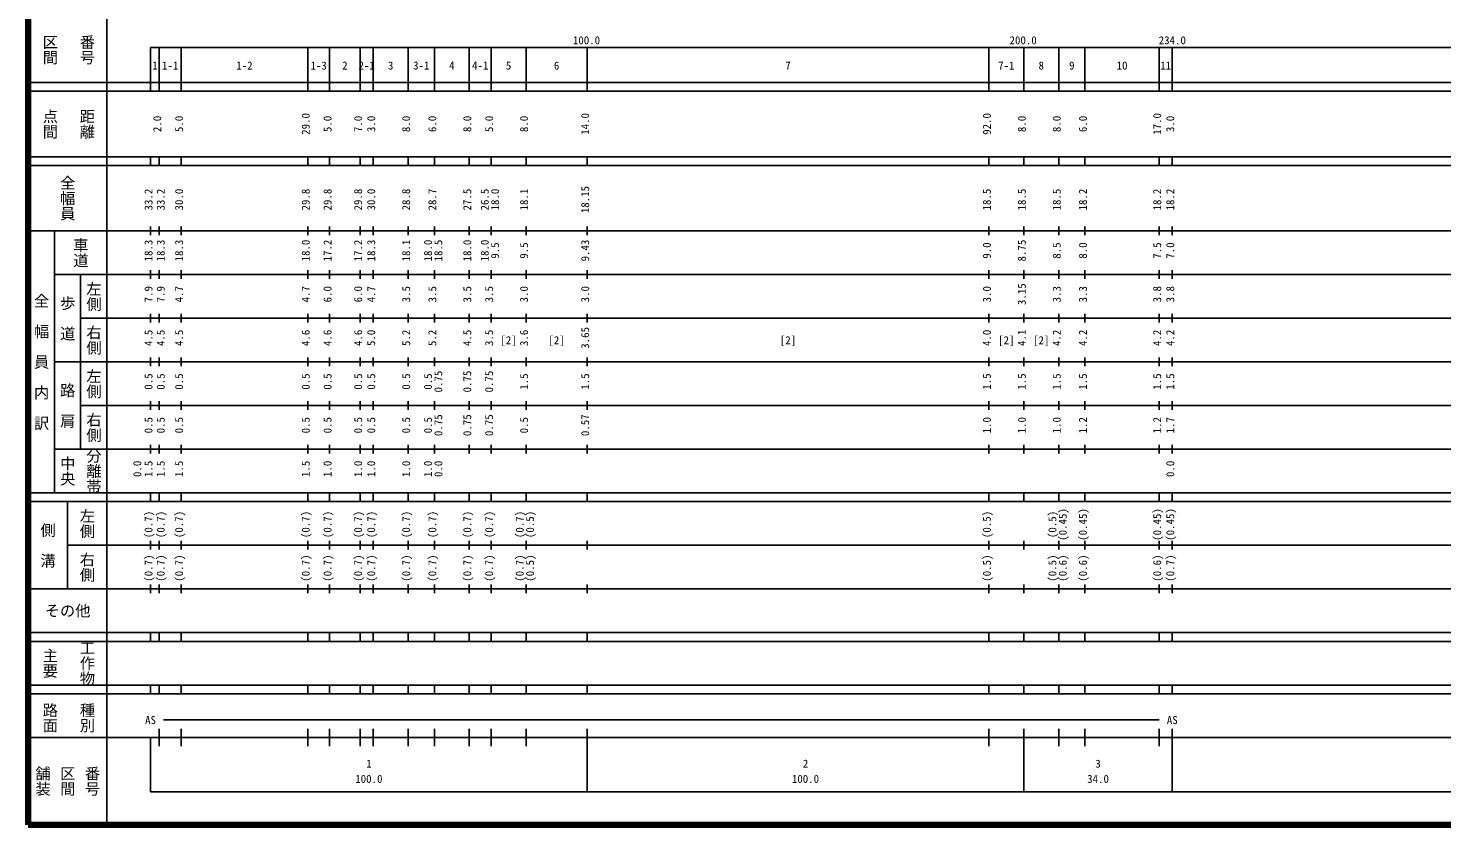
# Model space of a CAD drawing. Units: millimetres on the paper, enlarged 1000 times. Extents: x 40000 to 680000, y 20000 to 380000.
# Drawn here: x 40000 to 363711, y 20000 to 202409 of the extents above; entities that cross this region are included whole.
import ezdxf
from ezdxf.enums import TextEntityAlignment as Align

# ---------------------------------------------------------------- set-up
doc = ezdxf.new("R2010")
doc.units = ezdxf.units.MM
doc.header["$LTSCALE"] = 1000
doc.layers.add('M-TTL', color=2, linetype='Continuous', lineweight=140)
doc.layers.add('M-TTL-BAND', color=7, linetype='Continuous', lineweight=25)
doc.styles.add('@ＭＳ ゴシック', font='')
doc.styles.add('ＭＳ ゴシック', font='')
doc.styles.get('@ＭＳ ゴシック').set_extended_font_data('@MS Gothic')
doc.styles.get('ＭＳ ゴシック').set_extended_font_data('MS Gothic')

msp = doc.modelspace()

# ---------------------------------------------------------------- linework, layer by layer
at = {"layer": 'M-TTL'}
for p, q in [((40000, 380000), (40000, 20000)), ((40000, 20000), (680000, 20000))]:
    msp.add_line(p, q, dxfattribs=at)
at = {"layer": 'M-TTL-BAND'}
for p, q in [((58000, 370000), (58000, 20000)), ((68000, 198000), (579000, 198000)), ((68000, 198000), (68000, 188000)), ((70000, 188000), (70000, 198000)), ((75000, 188000), (75000, 198000)), ((104000, 188000), (104000, 198000)), ((109000, 188000), (109000, 198000)), ((116000, 188000), (116000, 198000)), ((119000, 188000), (119000, 198000)), ((127000, 188000), (127000, 198000)), ((133000, 188000), (133000, 198000)), ((141000, 188000), (141000, 198000)), ((146000, 188000), (146000, 198000)), ((154000, 188000), (154000, 198000)), ((168000, 188000), (168000, 198000)), ((260000, 188000), (260000, 198000)), ((268000, 188000), (268000, 198000)), ((276000, 188000), (276000, 198000)), ((282000, 188000), (282000, 198000)), ((299000, 188000), (299000, 198000)), ((302000, 188000), (302000, 198000)), ((40000, 190000), (579000, 190000)), ((40000, 188000), (579000, 188000)), ((40000, 173000), (579000, 173000)), ((68000, 171000), (68000, 173000)), ((70000, 171000), (70000, 173000)), ((75000, 171000), (75000, 173000)), ((104000, 171000), (104000, 173000)), ((109000, 171000), (109000, 173000)), ((116000, 171000), (116000, 173000)), ((119000, 171000), (119000, 173000)), ((127000, 171000), (127000, 173000)), ((133000, 171000), (133000, 173000)), ((141000, 171000), (141000, 173000)), ((146000, 171000), (146000, 173000)), ((154000, 171000), (154000, 173000)), ((168000, 171000), (168000, 173000)), ((260000, 171000), (260000, 173000)), ((268000, 171000), (268000, 173000)), ((276000, 171000), (276000, 173000)), ((282000, 171000), (282000, 173000)), ((299000, 171000), (299000, 173000)), ((302000, 171000), (302000, 173000)), ((40000, 171000), (579000, 171000)), ((40000, 156000), (579000, 156000)), ((46000, 96000), (46000, 156000)), ((68000, 155000), (68000, 157000)), ((70000, 155000), (70000, 157000)), ((75000, 155000), (75000, 157000)), ((104000, 155000), (104000, 157000)), ((109000, 155000), (109000, 157000)), ((116000, 155000), (116000, 157000)), ((119000, 155000), (119000, 157000)), ((127000, 155000), (127000, 157000)), ((133000, 155000), (133000, 157000)), ((141000, 155000), (141000, 157000)), ((146000, 155000), (146000, 157000)), ((154000, 155000), (154000, 157000)), ((168000, 155000), (168000, 157000)), ((260000, 155000), (260000, 157000)), ((268000, 155000), (268000, 157000)), ((276000, 155000), (276000, 157000)), ((282000, 155000), (282000, 157000)), ((299000, 155000), (299000, 157000)), ((302000, 155000), (302000, 157000)), ((46000, 146000), (579000, 146000)), ((52000, 146000), (52000, 106000)), ((68000, 145000), (68000, 147000)), ((70000, 145000), (70000, 147000)), ((75000, 145000), (75000, 147000)), ((104000, 145000), (104000, 147000)), ((109000, 145000), (109000, 147000)), ((116000, 145000), (116000, 147000)), ((119000, 145000), (119000, 147000)), ((127000, 145000), (127000, 147000)), ((133000, 145000), (133000, 147000)), ((141000, 145000), (141000, 147000)), ((146000, 145000), (146000, 147000)), ((154000, 145000), (154000, 147000)), ((168000, 145000), (168000, 147000)), ((260000, 145000), (260000, 147000)), ((268000, 145000), (268000, 147000)), ((276000, 145000), (276000, 147000)), ((282000, 145000), (282000, 147000)), ((299000, 145000), (299000, 147000)), ((302000, 145000), (302000, 147000)), ((52000, 136000), (579000, 136000)), ((68000, 135000), (68000, 137000)), ((70000, 135000), (70000, 137000)), ((75000, 135000), (75000, 137000)), ((104000, 135000), (104000, 137000)), ((109000, 135000), (109000, 137000)), ((116000, 135000), (116000, 137000)), ((119000, 135000), (119000, 137000)), ((127000, 135000), (127000, 137000)), ((133000, 135000), (133000, 137000)), ((141000, 135000), (141000, 137000)), ((146000, 135000), (146000, 137000)), ((154000, 135000), (154000, 137000)), ((168000, 135000), (168000, 137000)), ((260000, 135000), (260000, 137000)), ((268000, 135000), (268000, 137000)), ((276000, 135000), (276000, 137000)), ((282000, 135000), (282000, 137000)), ((299000, 135000), (299000, 137000)), ((302000, 135000), (302000, 137000)), ((68000, 125000), (68000, 127000)), ((70000, 125000), (70000, 127000)), ((75000, 125000), (75000, 127000)), ((104000, 125000), (104000, 127000)), ((109000, 125000), (109000, 127000)), ((116000, 125000), (116000, 127000)), ((119000, 125000), (119000, 127000)), ((127000, 125000), (127000, 127000)), ((133000, 125000), (133000, 127000)), ((141000, 125000), (141000, 127000)), ((146000, 125000), (146000, 127000)), ((154000, 125000), (154000, 127000)), ((168000, 125000), (168000, 127000)), ((260000, 125000), (260000, 127000)), ((268000, 125000), (268000, 127000)), ((276000, 125000), (276000, 127000)), ((282000, 125000), (282000, 127000)), ((299000, 125000), (299000, 127000)), ((302000, 125000), (302000, 127000)), ((46000, 126000), (579000, 126000)), ((68000, 115000), (68000, 117000)), ((70000, 115000), (70000, 117000)), ((75000, 115000), (75000, 117000)), ((104000, 115000), (104000, 117000)), ((109000, 115000), (109000, 117000)), ((116000, 115000), (116000, 117000)), ((119000, 115000), (119000, 117000)), ((127000, 115000), (127000, 117000)), ((133000, 115000), (133000, 117000)), ((141000, 115000), (141000, 117000)), ((146000, 115000), (146000, 117000)), ((154000, 115000), (154000, 117000)), ((168000, 115000), (168000, 117000)), ((260000, 115000), (260000, 117000)), ((268000, 115000), (268000, 117000)), ((276000, 115000), (276000, 117000)), ((282000, 115000), (282000, 117000)), ((299000, 115000), (299000, 117000)), ((302000, 115000), (302000, 117000)), ((52000, 116000), (579000, 116000)), ((68000, 105000), (68000, 107000)), ((70000, 105000), (70000, 107000)), ((75000, 105000), (75000, 107000)), ((104000, 105000), (104000, 107000)), ((109000, 105000), (109000, 107000)), ((116000, 105000), (116000, 107000)), ((119000, 105000), (119000, 107000)), ((127000, 105000), (127000, 107000)), ((133000, 105000), (133000, 107000)), ((141000, 105000), (141000, 107000)), ((146000, 105000), (146000, 107000)), ((154000, 105000), (154000, 107000)), ((168000, 105000), (168000, 107000)), ((260000, 105000), (260000, 107000)), ((268000, 105000), (268000, 107000)), ((276000, 105000), (276000, 107000)), ((282000, 105000), (282000, 107000)), ((299000, 105000), (299000, 107000)), ((302000, 105000), (302000, 107000)), ((46000, 106000), (579000, 106000)), ((40000, 96000), (579000, 96000)), ((40000, 94000), (579000, 94000)), ((49000, 94000), (49000, 74000)), ((68000, 94000), (68000, 96000)), ((70000, 94000), (70000, 96000)), ((75000, 94000), (75000, 96000)), ((104000, 94000), (104000, 96000)), ((109000, 94000), (109000, 96000)), ((116000, 94000), (116000, 96000)), ((119000, 94000), (119000, 96000)), ((127000, 94000), (127000, 96000)), ((133000, 94000), (133000, 96000)), ((141000, 94000), (141000, 96000)), ((146000, 94000), (146000, 96000)), ((154000, 94000), (154000, 96000)), ((168000, 94000), (168000, 96000)), ((260000, 94000), (260000, 96000)), ((268000, 94000), (268000, 96000)), ((276000, 94000), (276000, 96000)), ((282000, 94000), (282000, 96000)), ((299000, 94000), (299000, 96000)), ((302000, 94000), (302000, 96000)), ((68000, 83000), (68000, 85000)), ((70000, 83000), (70000, 85000)), ((75000, 83000), (75000, 85000)), ((104000, 83000), (104000, 85000)), ((109000, 83000), (109000, 85000)), ((116000, 83000), (116000, 85000)), ((119000, 83000), (119000, 85000)), ((127000, 83000), (127000, 85000)), ((133000, 83000), (133000, 85000)), ((141000, 83000), (141000, 85000)), ((146000, 83000), (146000, 85000)), ((154000, 83000), (154000, 85000)), ((168000, 83000), (168000, 85000)), ((260000, 83000), (260000, 85000)), ((268000, 83000), (268000, 85000)), ((276000, 83000), (276000, 85000)), ((282000, 83000), (282000, 85000)), ((299000, 83000), (299000, 85000)), ((302000, 83000), (302000, 85000)), ((49000, 84000), (579000, 84000)), ((68000, 73000), (68000, 75000)), ((70000, 73000), (70000, 75000)), ((75000, 73000), (75000, 75000)), ((104000, 73000), (104000, 75000)), ((109000, 73000), (109000, 75000)), ((116000, 73000), (116000, 75000)), ((119000, 73000), (119000, 75000)), ((127000, 73000), (127000, 75000)), ((133000, 73000), (133000, 75000)), ((141000, 73000), (141000, 75000)), ((146000, 73000), (146000, 75000)), ((154000, 73000), (154000, 75000)), ((168000, 73000), (168000, 75000)), ((260000, 73000), (260000, 75000)), ((268000, 73000), (268000, 75000)), ((276000, 73000), (276000, 75000)), ((282000, 73000), (282000, 75000)), ((299000, 73000), (299000, 75000)), ((302000, 73000), (302000, 75000)), ((40000, 74000), (579000, 74000)), ((40000, 64000), (579000, 64000)), ((40000, 62000), (579000, 62000)), ((68000, 62000), (68000, 64000)), ((70000, 62000), (70000, 64000)), ((75000, 62000), (75000, 64000)), ((104000, 62000), (104000, 64000)), ((109000, 62000), (109000, 64000)), ((116000, 62000), (116000, 64000)), ((119000, 62000), (119000, 64000)), ((127000, 62000), (127000, 64000)), ((133000, 62000), (133000, 64000)), ((141000, 62000), (141000, 64000)), ((146000, 62000), (146000, 64000)), ((154000, 62000), (154000, 64000)), ((168000, 62000), (168000, 64000)), ((260000, 62000), (260000, 64000)), ((268000, 62000), (268000, 64000)), ((276000, 62000), (276000, 64000)), ((282000, 62000), (282000, 64000)), ((299000, 62000), (299000, 64000)), ((302000, 62000), (302000, 64000)), ((40000, 52000), (579000, 52000)), ((68000, 50000), (68000, 52000)), ((70000, 50000), (70000, 52000)), ((75000, 50000), (75000, 52000)), ((104000, 50000), (104000, 52000)), ((109000, 50000), (109000, 52000)), ((116000, 50000), (116000, 52000)), ((119000, 50000), (119000, 52000)), ((127000, 50000), (127000, 52000)), ((133000, 50000), (133000, 52000)), ((141000, 50000), (141000, 52000)), ((146000, 50000), (146000, 52000)), ((154000, 50000), (154000, 52000)), ((168000, 50000), (168000, 52000)), ((260000, 50000), (260000, 52000)), ((268000, 50000), (268000, 52000)), ((276000, 50000), (276000, 52000)), ((282000, 50000), (282000, 52000)), ((299000, 50000), (299000, 52000)), ((302000, 50000), (302000, 52000)), ((40000, 50000), (579000, 50000)), ((71000, 44000), (299000, 44000)), ((40000, 40000), (579000, 40000)), ((68000, 40000), (68000, 27500)), ((70000, 38000), (70000, 42000)), ((75000, 38000), (75000, 42000)), ((104000, 38000), (104000, 42000)), ((109000, 38000), (109000, 42000)), ((116000, 38000), (116000, 42000)), ((119000, 38000), (119000, 42000)), ((127000, 38000), (127000, 42000)), ((133000, 38000), (133000, 42000)), ((141000, 38000), (141000, 42000)), ((146000, 38000), (146000, 42000)), ((154000, 38000), (154000, 42000)), ((168000, 27500), (168000, 42000)), ((260000, 38000), (260000, 42000)), ((268000, 27500), (268000, 42000)), ((276000, 38000), (276000, 42000)), ((282000, 38000), (282000, 42000)), ((299000, 38000), (299000, 42000)), ((302000, 27500), (302000, 42000)), ((68000, 27500), (579000, 27500))]:
    msp.add_line(p, q, dxfattribs=at)

# ---------------------------------------------------------------- texts
at = {"layer": 'M-TTL-BAND', "style": '@ＭＳ ゴシック'}
for s, p in [('番号', (53500, 197500)), ('区間', (45000, 197500)), ('点間', (45000, 180500)), ('距離', (53500, 180500)), ('全幅員', (49000, 163500)), ('車道', (52000, 151000)), ('左側', (55000, 141000)), ('全\u3000幅\u3000員\u3000内\u3000訳', (43000, 126000)), ('歩\u3000道', (49000, 136000)), ('右側', (55000, 131000)), ('左側', (55000, 121000)), ('路\u3000肩', (49000, 116000)), ('右側', (55000, 111000)), ('中央', (49000, 101000)), ('分離帯', (55000, 101000)), ('左側', (53500, 89000)), ('側\u3000溝', (44500, 84000)), ('右側', (53500, 79000)), ('工作物', (53500, 57000)), ('主要', (45000, 57000)), ('路面', (45000, 44500)), ('種別', (53500, 44500)), ('舗装', (43333, 30000)), ('区間', (49000, 30000)), ('番号', (54667, 30000))]:
    msp.add_text(s, height=2566, rotation=270, dxfattribs=at).set_placement(p, align=Align.MIDDLE_CENTER)
at = {"layer": 'M-TTL-BAND', "style": 'ＭＳ ゴシック'}
for s, p in [('100.0', (167844, 198195)), ('200.0', (267844, 198195)), ('234.0', (302000, 198195)), ('1', (69000, 192405)), ('1-1', (72500, 192405)), ('1-2', (89500, 192405)), ('1-3', (106500, 192405)), ('2', (112500, 192405)), ('2-1', (117500, 192405)), ('3', (123000, 192405)), ('3-1', (130000, 192405)), ('4', (137000, 192405)), ('4-1', (143500, 192405)), ('5', (150000, 192405)), ('6', (161000, 192405)), ('7', (214000, 192405)), ('7-1', (264000, 192405)), ('8', (272000, 192405)), ('9', (279000, 192405)), ('10', (290500, 192405)), ('11', (300500, 192405)), ('[2]', (150000, 129500)), ('[2]', (161000, 129500)), ('[2]', (214000, 129500)), ('[2]', (264000, 129500)), ('[2]', (272000, 129500)), ('AS', (68000, 42500)), ('AS', (302000, 42500)), ('1', (118000, 32523)), ('2', (218000, 32523)), ('3', (285000, 32523)), ('100.0', (118000, 29033)), ('100.0', (218000, 29033)), ('34.0', (285000, 29033))]:
    msp.add_text(s, height=1833, dxfattribs=at).set_placement(p, align=Align.BOTTOM_CENTER)
for s, p in [('2.0', (71000, 180500)), ('5.0', (76000, 180500)), ('29.0', (105000, 180500)), ('5.0', (110000, 180500)), ('7.0', (117000, 180500)), ('3.0', (120000, 180500)), ('8.0', (128000, 180500)), ('6.0', (134000, 180500)), ('8.0', (142000, 180500)), ('5.0', (147000, 180500)), ('8.0', (155000, 180500)), ('14.0', (169000, 180500)), ('92.0', (261000, 180500)), ('8.0', (269000, 180500)), ('8.0', (277000, 180500)), ('6.0', (283000, 180500)), ('17.0', (300000, 180500)), ('3.0', (303000, 180500)), ('33.2', (69000, 163174)), ('33.2', (71794, 163174)), ('30.0', (76000, 163174)), ('29.8', (105000, 163174)), ('29.8', (110000, 163174)), ('29.8', (117000, 163174)), ('30.0', (120000, 163174)), ('28.8', (128000, 163174)), ('28.7', (134000, 163174)), ('27.5', (142000, 163174)), ('26.5', (146000, 163174)), ('18.0', (148370, 163174)), ('18.1', (155000, 163174)), ('18.15', (169000, 163174)), ('18.5', (261000, 163174)), ('18.5', (269000, 163174)), ('18.5', (277000, 163174)), ('18.2', (283000, 163174)), ('18.2', (300000, 163174)), ('18.2', (303000, 163174)), ('18.3', (69000, 151500)), ('18.3', (71794, 151500)), ('18.3', (76000, 151500)), ('18.0', (105000, 151500)), ('17.2', (110000, 151500)), ('17.2', (117000, 151500)), ('18.3', (120000, 151500)), ('18.1', (128000, 151500)), ('18.0', (133000, 151500)), ('18.5', (135370, 151500)), ('18.0', (142000, 151500)), ('18.0', (146000, 151500)), ('9.5', (148370, 151500)), ('9.5', (155000, 151500)), ('9.43', (169000, 151500)), ('9.0', (261000, 151500)), ('8.75', (269000, 151500)), ('8.5', (277000, 151500)), ('8.0', (283000, 151500)), ('7.5', (300000, 151500)), ('7.0', (303000, 151500)), ('7.9', (69000, 141500)), ('7.9', (71794, 141500)), ('4.7', (76000, 141500)), ('4.7', (105000, 141500)), ('6.0', (110000, 141500)), ('6.0', (117000, 141500)), ('4.7', (120000, 141500)), ('3.5', (128000, 141500)), ('3.5', (134000, 141500)), ('3.5', (142000, 141500)), ('3.5', (147000, 141500)), ('3.0', (155000, 141500)), ('3.0', (169000, 141500)), ('3.0', (261000, 141500)), ('3.15', (269000, 141500)), ('3.3', (277000, 141500)), ('3.3', (283000, 141500)), ('3.8', (300000, 141500)), ('3.8', (303000, 141500)), ('4.5', (69000, 131500)), ('4.5', (71794, 131500)), ('4.5', (76000, 131500)), ('4.6', (105000, 131500)), ('4.6', (110000, 131500)), ('4.6', (117000, 131500)), ('5.0', (120000, 131500)), ('5.2', (128000, 131500)), ('5.2', (134000, 131500)), ('4.5', (142000, 131500)), ('3.5', (147000, 131500)), ('3.6', (155000, 131500)), ('3.65', (169000, 131500)), ('4.0', (261000, 131500)), ('4.1', (269000, 131500)), ('4.2', (277000, 131500)), ('4.2', (283000, 131500)), ('4.2', (300000, 131500)), ('4.2', (303000, 131500)), ('0.5', (69000, 121500)), ('0.5', (71794, 121500)), ('0.5', (76000, 121500)), ('0.5', (105000, 121500)), ('0.5', (110000, 121500)), ('0.5', (117000, 121500)), ('0.5', (120000, 121500)), ('0.5', (128000, 121500)), ('0.5', (133000, 121500)), ('0.75', (135370, 121500)), ('0.75', (142000, 121500)), ('0.75', (147000, 121500)), ('1.5', (155000, 121500)), ('1.5', (169000, 121500)), ('1.5', (261000, 121500)), ('1.5', (269000, 121500)), ('1.5', (277000, 121500)), ('1.5', (283000, 121500)), ('1.5', (300000, 121500)), ('1.5', (303000, 121500)), ('0.75', (135370, 111500)), ('0.75', (142000, 111500)), ('0.75', (147000, 111500)), ('0.57', (169000, 111500)), ('0.5', (69000, 111500)), ('0.5', (71794, 111500)), ('0.5', (76000, 111500)), ('0.5', (105000, 111500)), ('0.5', (110000, 111500)), ('0.5', (117000, 111500)), ('0.5', (120000, 111500)), ('0.5', (128000, 111500)), ('0.5', (133000, 111500)), ('0.5', (155000, 111500)), ('1.0', (261000, 111500)), ('1.0', (269000, 111500)), ('1.0', (277000, 111500)), ('1.2', (283000, 111500)), ('1.2', (300000, 111500)), ('1.7', (303000, 111500)), ('0.0', (66421, 101500)), ('1.5', (69000, 101500)), ('1.5', (71794, 101500)), ('1.5', (76000, 101500)), ('1.5', (105000, 101500)), ('1.0', (110000, 101500)), ('1.0', (117000, 101500)), ('1.0', (120000, 101500)), ('1.0', (128000, 101500)), ('1.0', (133000, 101500)), ('0.0', (135370, 101500)), ('0.0', (303000, 101500)), ('(0.7)', (69000, 88764)), ('(0.7)', (71794, 88764)), ('(0.7)', (76000, 88764)), ('(0.7)', (105000, 88764)), ('(0.7)', (110000, 88764)), ('(0.7)', (117000, 88764)), ('(0.7)', (120000, 88764)), ('(0.7)', (128000, 88764)), ('(0.7)', (134000, 88764)), ('(0.7)', (142000, 88764)), ('(0.7)', (147000, 88764)), ('(0.7)', (154000, 88764)), ('(0.5)', (156370, 88764)), ('(0.5)', (261000, 88764)), ('(0.5)', (276000, 88764)), ('(0.45)', (278370, 88764)), ('(0.45)', (283000, 88764)), ('(0.45)', (300000, 88764)), ('(0.45)', (303000, 88764)), ('(0.7)', (69000, 78764)), ('(0.7)', (71794, 78764)), ('(0.7)', (76000, 78764)), ('(0.7)', (105000, 78764)), ('(0.7)', (110000, 78764)), ('(0.7)', (117000, 78764)), ('(0.7)', (120000, 78764)), ('(0.7)', (128000, 78764)), ('(0.7)', (134000, 78764)), ('(0.7)', (142000, 78764)), ('(0.7)', (147000, 78764)), ('(0.7)', (154000, 78764)), ('(0.5)', (156370, 78764)), ('(0.5)', (261000, 78764)), ('(0.5)', (276000, 78764)), ('(0.6)', (278370, 78764)), ('(0.6)', (283000, 78764)), ('(0.6)', (300000, 78764)), ('(0.7)', (303000, 78764))]:
    msp.add_text(s, height=1833, rotation=90, dxfattribs=at).set_placement(p, align=Align.BOTTOM_CENTER)
msp.add_text('その他', height=2566, dxfattribs=at).set_placement((49000, 69000), align=Align.MIDDLE_CENTER)

doc.saveas('drawing.dxf')
